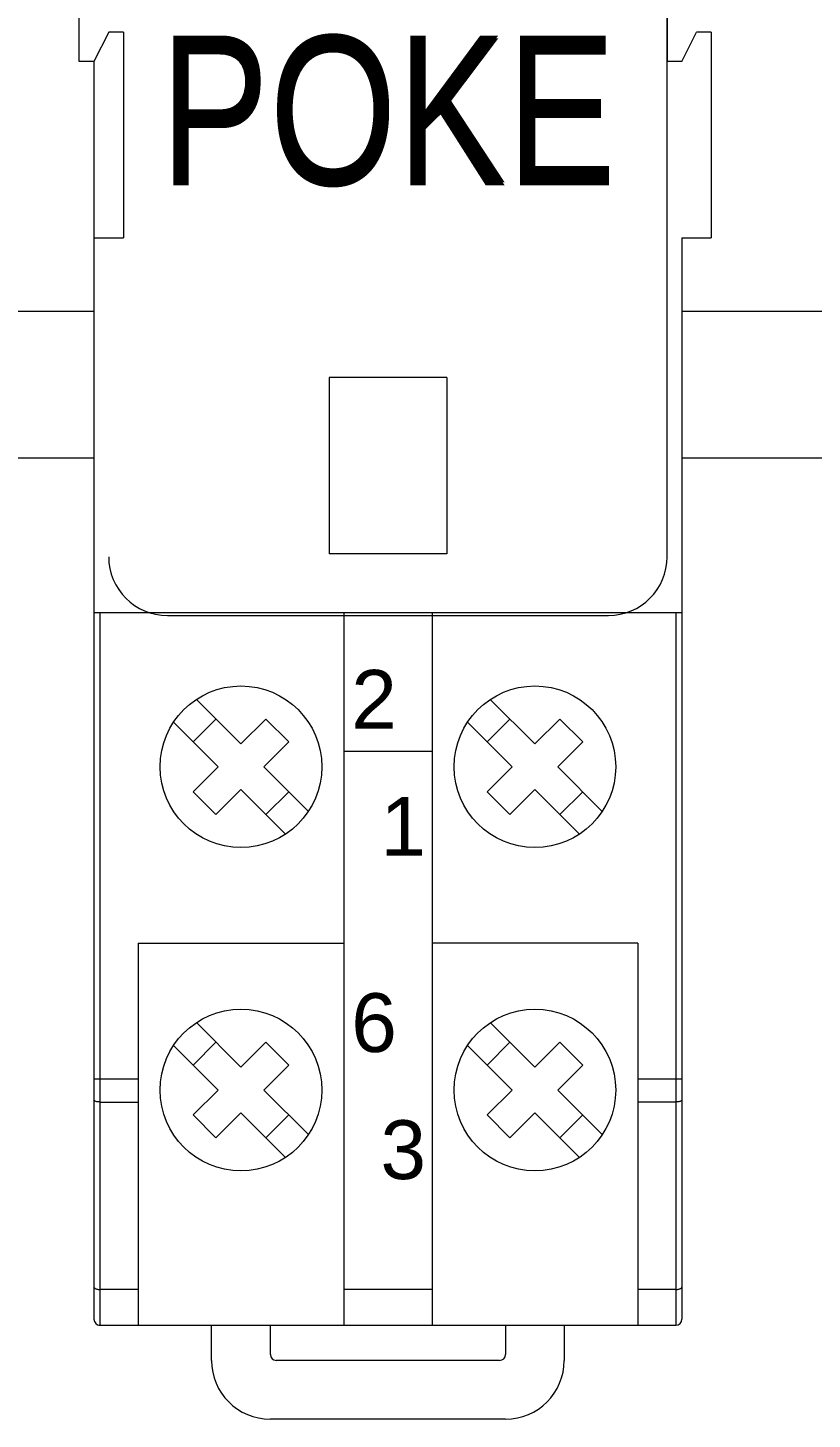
# Model space of a CAD drawing. Header units: millimetres. Extents: x 4137 to 6698, y 1400 to 3585.
# Drawn here: x 5981 to 6007.68, y 2018.57 to 2065.91 of the extents above; entities that cross this region are included whole.
import ezdxf

# ---------------------------------------------------------------- set-up
doc = ezdxf.new("R2010")
doc.units = ezdxf.units.MM
doc.layers.add('000-PI-Oprema', color=30, linetype='Continuous', lineweight=5)
doc.layers.add('000-SI-Oprema', color=30, linetype='Continuous', lineweight=0)
doc.layers.add('002-PI-Kabelska kanalica', color=150, linetype='Continuous')
doc.styles.add('NUOVO', font='txt.shx', dxfattribs={"width": 0.8, "height": 0.8})
doc.styles.get("Standard").update_dxf_attribs({"font": 'arial.ttf'})

msp = doc.modelspace()

# ---------------------------------------------------------------- linework, layer by layer
at = {"layer": '000-SI-Oprema', "color": 0, "linetype": 'ByBlock', "lineweight": 0}
for p, q in [((6002.748, 2047.918), (6002.748, 2089.518)), ((6002.748, 2047.918), (6002.748, 2089.518)), ((5982.748, 2064.768), (5982.748, 2072.768)), ((6002.748, 2072.768), (6002.748, 2064.768)), ((5983.748, 2065.768), (5983.248, 2064.768)), ((5984.248, 2065.768), (5983.748, 2065.768)), ((5984.248, 2065.768), (5984.248, 2058.768)), ((6003.248, 2064.768), (6003.748, 2065.768)), ((6004.248, 2065.768), (6003.748, 2065.768)), ((6004.248, 2065.768), (6004.248, 2058.768)), ((5983.248, 2064.768), (5982.748, 2064.768)), ((5983.248, 2064.768), (5983.248, 2021.968)), ((6003.248, 2064.768), (6002.748, 2064.768)), ((5983.248, 2058.768), (5984.248, 2058.768)), ((6003.248, 2058.768), (6003.248, 2021.968)), ((6003.248, 2058.768), (6004.248, 2058.768)), ((5995.248, 2054.018), (5991.248, 2054.018)), ((5991.248, 2054.018), (5991.248, 2048.018)), ((5995.248, 2054.018), (5995.248, 2048.018)), ((5995.248, 2048.018), (5991.248, 2048.018)), ((5983.248, 2046.018), (6003.248, 2046.018)), ((5983.448, 2046.018), (5983.448, 2021.768)), ((5985.748, 2045.918), (6000.748, 2045.918)), ((5985.748, 2045.918), (6000.748, 2045.918)), ((5991.748, 2046.018), (5991.748, 2021.768)), ((5994.748, 2046.018), (5994.748, 2021.768)), ((6003.048, 2046.018), (6003.048, 2021.768)), ((5986.731, 2043.062), (5988.248, 2041.546)), ((5996.731, 2043.062), (5998.248, 2041.546)), ((5985.954, 2042.284), (5987.47, 2040.768)), ((5986.621, 2041.616), (5987.399, 2042.394)), ((5988.248, 2041.546), (5989.096, 2042.394)), ((5989.096, 2042.394), (5989.874, 2041.616)), ((5995.954, 2042.284), (5997.47, 2040.768)), ((5996.621, 2041.616), (5997.399, 2042.394)), ((5998.248, 2041.546), (5999.096, 2042.394)), ((5999.096, 2042.394), (5999.874, 2041.616)), ((5989.026, 2040.768), (5989.874, 2041.616)), ((5999.026, 2040.768), (5999.874, 2041.616)), ((5994.748, 2041.283), (5991.748, 2041.283)), ((5986.621, 2039.919), (5987.47, 2040.768)), ((5989.026, 2040.768), (5990.542, 2039.251)), ((5996.621, 2039.919), (5997.47, 2040.768)), ((5999.026, 2040.768), (6000.542, 2039.251)), ((5986.621, 2039.919), (5987.399, 2039.141)), ((5987.399, 2039.141), (5988.248, 2039.99)), ((5988.248, 2039.99), (5989.764, 2038.474)), ((5989.096, 2039.141), (5989.874, 2039.919)), ((5996.621, 2039.919), (5997.399, 2039.141)), ((5997.399, 2039.141), (5998.248, 2039.99)), ((5998.248, 2039.99), (5999.764, 2038.474)), ((5999.096, 2039.141), (5999.874, 2039.919)), ((5984.748, 2034.768), (5984.748, 2021.768)), ((5984.748, 2034.768), (5991.748, 2034.768)), ((6001.748, 2034.768), (5994.748, 2034.768)), ((6001.748, 2034.768), (6001.748, 2021.768)), ((5986.731, 2032.062), (5988.248, 2030.546)), ((5996.731, 2032.062), (5998.248, 2030.546)), ((5985.954, 2031.284), (5987.47, 2029.768)), ((5986.621, 2030.616), (5987.399, 2031.394)), ((5988.248, 2030.546), (5989.096, 2031.394)), ((5989.096, 2031.394), (5989.874, 2030.616)), ((5995.954, 2031.284), (5997.47, 2029.768)), ((5996.621, 2030.616), (5997.399, 2031.394)), ((5998.248, 2030.546), (5999.096, 2031.394)), ((5999.096, 2031.394), (5999.874, 2030.616)), ((5989.026, 2029.768), (5989.874, 2030.616)), ((5999.026, 2029.768), (5999.874, 2030.616)), ((5983.248, 2030.145), (5984.748, 2030.145)), ((5986.621, 2028.919), (5987.47, 2029.768)), ((5989.026, 2029.768), (5990.542, 2028.251)), ((5996.621, 2028.919), (5997.47, 2029.768)), ((5999.026, 2029.768), (6000.542, 2028.251)), ((6001.748, 2030.145), (6003.248, 2030.145)), ((5983.448, 2029.36), (5984.748, 2029.36)), ((6003.048, 2029.36), (6001.748, 2029.36)), ((5986.621, 2028.919), (5987.399, 2028.141)), ((5987.399, 2028.141), (5988.248, 2028.99)), ((5988.248, 2028.99), (5989.764, 2027.474)), ((5989.096, 2028.141), (5989.874, 2028.919)), ((5996.621, 2028.919), (5997.399, 2028.141)), ((5997.399, 2028.141), (5998.248, 2028.99)), ((5998.248, 2028.99), (5999.764, 2027.474)), ((5999.096, 2028.141), (5999.874, 2028.919)), ((5984.748, 2022.983), (5983.448, 2022.983)), ((5994.748, 2022.983), (5991.748, 2022.983)), ((6003.048, 2022.983), (6001.748, 2022.983)), ((5987.248, 2020.568), (5987.248, 2021.768)), ((5989.248, 2020.768), (5989.248, 2021.768)), ((5997.248, 2021.768), (5997.248, 2020.768)), ((5999.248, 2021.768), (5999.248, 2020.568)), ((5997.048, 2020.568), (5989.448, 2020.568)), ((5997.248, 2018.568), (5989.248, 2018.568))]:
    msp.add_line(p, q, dxfattribs=at)
for points in [[(5983.448, 2029.36), (5983.422, 2029.361), (5983.396, 2029.363), (5983.371, 2029.366), (5983.348, 2029.37), (5983.326, 2029.376), (5983.306, 2029.383), (5983.289, 2029.391), (5983.275, 2029.399), (5983.263, 2029.408), (5983.255, 2029.418), (5983.249, 2029.428), (5983.248, 2029.438)], [(6003.248, 2029.438), (6003.246, 2029.428), (6003.241, 2029.418), (6003.232, 2029.408), (6003.221, 2029.399), (6003.206, 2029.391), (6003.189, 2029.383), (6003.169, 2029.376), (6003.148, 2029.37), (6003.124, 2029.366), (6003.099, 2029.363), (6003.074, 2029.361), (6003.048, 2029.36)], [(5983.248, 2023.061), (5983.249, 2023.051), (5983.255, 2023.041), (5983.263, 2023.031), (5983.275, 2023.022), (5983.289, 2023.014), (5983.306, 2023.006), (5983.326, 2022.999), (5983.348, 2022.993), (5983.371, 2022.989), (5983.396, 2022.986), (5983.422, 2022.984), (5983.448, 2022.983)], [(6003.048, 2022.983), (6003.074, 2022.984), (6003.099, 2022.986), (6003.124, 2022.989), (6003.148, 2022.993), (6003.169, 2022.999), (6003.189, 2023.006), (6003.206, 2023.014), (6003.221, 2023.022), (6003.232, 2023.031), (6003.241, 2023.041), (6003.246, 2023.051), (6003.248, 2023.061)]]:
    msp.add_lwpolyline(points, dxfattribs=at)
at = {"layer": '000-SI-Oprema', "color": 0, "linetype": 'ByBlock', "lineweight": 0, "ltscale": 0.25}
msp.add_lwpolyline([(5983.412, 2021.771), (6003.048, 2021.768)], dxfattribs=at)
at = {"layer": '000-SI-Oprema', "color": 0, "linetype": 'ByBlock', "lineweight": 0}
for centre in [(5988.248, 2040.768), (5998.248, 2040.768), (5988.248, 2029.768), (5998.248, 2029.768)]:
    msp.add_circle(centre, 2.75, dxfattribs=at)
for centre, radius, start, end in [((5985.748, 2047.918), 2, 180, 270), ((5985.748, 2047.918), 2, 180, 270), ((6000.748, 2047.918), 2, 270, 0), ((6000.748, 2047.918), 2, 270, 0), ((5983.448, 2021.968), 0.2, 180, 270), ((6003.048, 2021.968), 0.2, 270, 0), ((5989.448, 2020.768), 0.2, 180, 270), ((5997.048, 2020.768), 0.2, 270, 0), ((5989.248, 2020.568), 2, 180, 270), ((5997.248, 2020.568), 2, 270, 0)]:
    msp.add_arc(centre, radius, start, end, dxfattribs=at)
at = {"layer": '002-PI-Kabelska kanalica', "color": 0, "linetype": 'ByBlock', "lineweight": 0, "ltscale": 0.25}
for p, q in [((5978.248, 2056.268), (5983.248, 2056.268)), ((6003.248, 2056.268), (6008.248, 2056.268)), ((5983.248, 2051.268), (5978.248, 2051.268)), ((6008.248, 2051.268), (6003.248, 2051.268))]:
    msp.add_line(p, q, dxfattribs=at)

# ---------------------------------------------------------------- texts
at = {"layer": '000-PI-Oprema', "color": 0, "linetype": 'ByBlock', "lineweight": 0, "insert": (5993.248, 2063.118), "char_height": 5, "attachment_point": 5, "style": 'NUOVO'}
msp.add_mtext_dynamic_manual_height_columns('{\\fArial|b0|i0|c238|p34;POK\\fArial|b0|i0|c0|p34;E}', width=17, gutter_width=4, heights=[0], dxfattribs=at)
at = {"layer": '000-SI-Oprema', "color": 0, "linetype": 'ByBlock', "lineweight": 0, "insert": (5993.248, 2063.018), "char_height": 5, "attachment_point": 5, "style": 'NUOVO'}
msp.add_mtext_dynamic_manual_height_columns('{\\fArial|b0|i0|c238|p34;POK\\fArial|b0|i0|c0|p34;E}', width=17, gutter_width=4, heights=[0], dxfattribs=at)
at = {"layer": '000-SI-Oprema', "color": 0, "linetype": 'ByBlock', "lineweight": 0, "char_height": 1.9995, "width": 2.5471}
for s, insert, attachment_point in [('{\\fArial|b0|i0|c0|p34;2}', (5992, 2044.062), 1), ('{\\fArial|b0|i0|c0|p34;1}', (5994.547, 2039.738), 3), ('{\\fArial|b0|i0|c0|p34;6}', (5992, 2033.062), 1), ('{\\fArial|b0|i0|c0|p34;3}', (5994.547, 2028.738), 3)]:
    msp.add_mtext(s, dxfattribs=dict(at, insert=insert, attachment_point=attachment_point))

doc.saveas('drawing.dxf')
